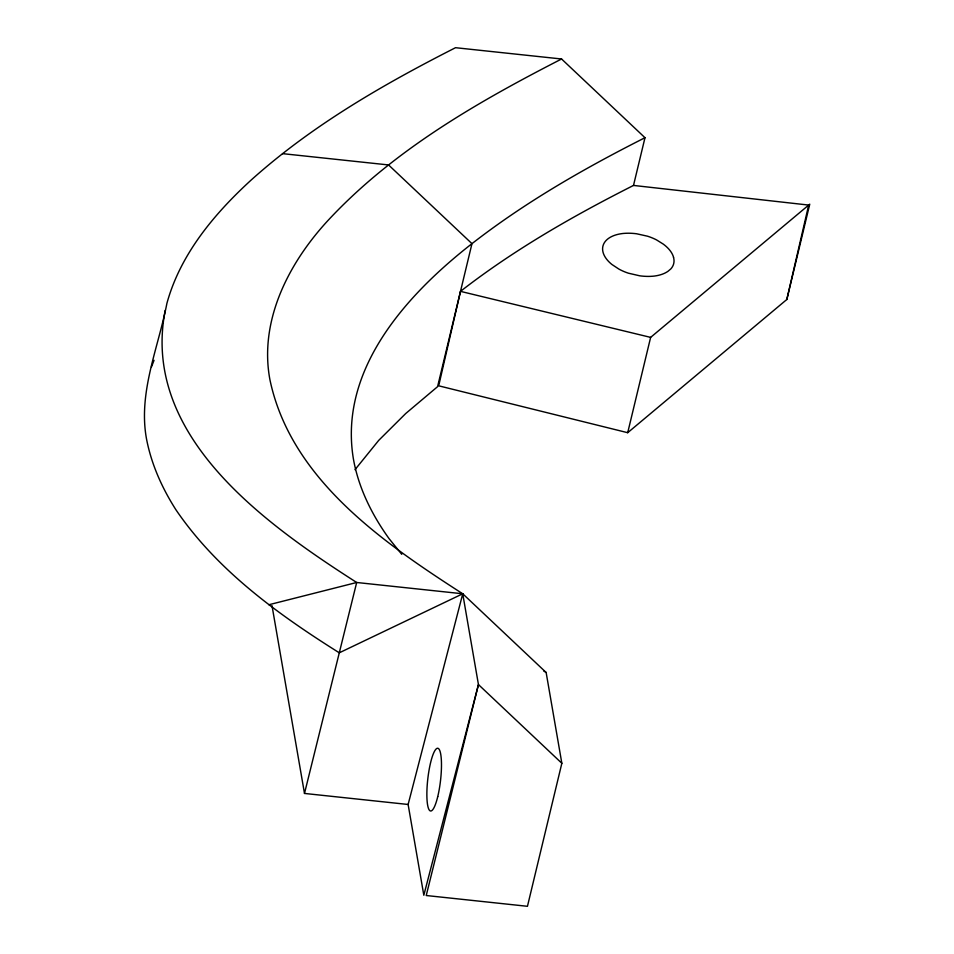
<?xml version="1.0" encoding="UTF-8"?>
<svg xmlns="http://www.w3.org/2000/svg" width="954" height="954" viewBox="0 0 954 954"><rect width="100%" height="100%" fill="white"/><g stroke="black" fill="none" stroke-linecap="round" stroke-linejoin="round"><path stroke-width="1.43" d="M165.197 310.396C140.703 436.061 265.677 524.151 356.689 582.489L462.738 593.782L546.141 672.498L561.846 763.283L527.455 906.3L426.235 895.52L478.443 684.567L462.738 593.782C382.816 542.289 290.708 479.087 269.899 379.609C258.749 319.685 289.706 261.169 329.69 218.657C394.539 149.599 478.061 101.84 561.572 58.993L644.987 137.71L633.504 185.434C573.127 215.962 513.991 249.733 460.496 291.364L438.685 385.81L627.708 432.699L786.823 299.496L809.755 204.18L650.628 337.382L627.708 432.699M561.572 58.993L455.535 47.7C383.114 84.524 311.755 125.57 251.069 180.127C214.209 213.899 180.306 254.301 166.89 303.42C158.328 347.9 138.163 392.201 146.403 438.351C151.209 463.918 161.941 487.84 175.87 509.698C217.178 570.409 277.888 614.245 339.29 652.81L462.738 593.782L408.121 804.472L423.826 895.257L478.443 684.567L561.846 763.283M786.823 299.496L808.67 205.074L633.504 185.434M408.121 804.472L304.493 793.442L356.689 582.489L268.861 604.753M151.447 366.944L154.047 360.326M355.007 469.666L378.714 440.378L405.712 413.535L437.576 386.668L471.968 243.652C525.463 202.021 584.599 168.238 644.987 137.71M282.515 153.642L388.564 164.947L471.968 243.652C406.917 294.44 338.801 369.067 353.302 458.325A397.234 222.127 13.9 0 0 389.113 538.7L401.753 554.322M460.496 291.364L650.628 337.382M543.649 670.877L546.141 672.498M272.009 605.695L304.493 793.442M673.548 257.294A36.431 20.368 13.9 0 0 663.269 244.105L656.555 239.919A34.01 19.02 13.9 0 0 647.504 236.198L636.568 233.766A39.448 22.061 13.9 0 0 626.122 233.265L623.94 233.396A32.424 18.126 13.9 0 0 621.877 233.623A36.526 20.428 13.9 0 0 611.872 264.449L618.872 269.064A33.962 18.985 13.9 0 0 628.352 273.178L639.74 275.813A39.138 21.882 13.9 0 0 650.282 276.374L652.512 276.243A32.651 18.257 13.9 0 0 654.635 276.028A36.956 20.666 13.9 0 0 667.955 271.33L670.889 268.849A36.073 20.165 13.9 0 0 673.512 257.294M437.743 796.626A31.577 6.416 -83.5 0 0 437.934 748.294A31.577 6.416 -83.5 0 0 426.867 794.002A31.577 6.416 -83.5 0 0 437.743 796.626"/></g></svg>
